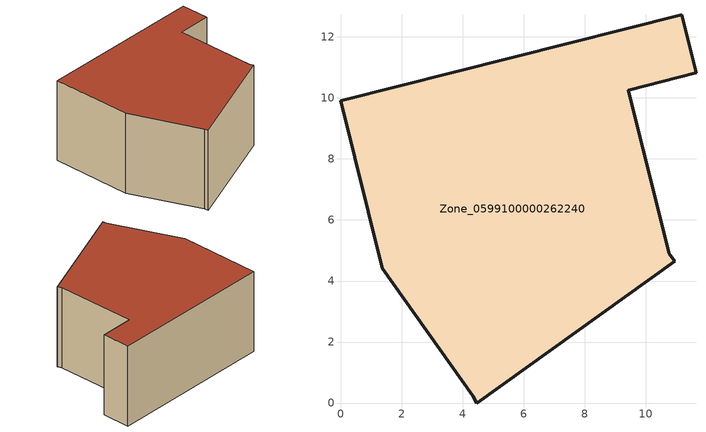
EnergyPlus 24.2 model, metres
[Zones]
Zone_0599100000262240
 floor ground (C_G): 11.18,12.72 11.65,10.82 9.43,10.26 10.78,4.89 10.96,4.65 4.47,0 4.33,0.24 1.36,4.41 0,9.91 z0
 wall outside (C_F): 11.65,10.82 11.18,12.72 0,9.91 1.36,4.41 4.33,0.24 4.47,0 10.96,4.65 10.78,4.89 9.43,10.26 11.65,10.82 z0:5.76
 roof outside (C_R): 11.18,12.72 0,9.91 1.36,4.41 4.33,0.24 4.47,0 10.96,4.65 10.78,4.89 9.43,10.26 11.65,10.82 z5.76
[BUILDING]
Pand.0599100000262240: North Axis=0; Terrain=City; Loads Convergence Tolerance Value=0.04; Temperature Convergence Tolerance Value=0.4; Solar Distribution=FullExterior; Maximum Number of Warmup Days=25; Minimum Number of Warmup Days=1
[Site:Location]
Rotterdam.The.Hague.AP_ZH_NLD Design_Conditions: Latitude=51.96; Longitude=4.45; Time Zone=1; Elevation=-4.5
[SITE:GROUNDTEMPERATURE:BUILDINGSURFACE]
18, 18, 18, 18, 18, 18, 18, 18, 18, 18, 18, 18
[MATERIAL] Thermal Absorptance=0.9; Solar Absorptance=0.7; Visible Absorptance=0.7
Name | Roughness | Thickness | Conductivity | Density | Specific Heat
G.TC.1975-1991 | MediumSmooth | 0.15 | 0.288461 | 540 | 1210
F.TC.1975-1991 | Rough | 0.3 | 0.230769 | 1920 | 840
R.TC.1975-1991 | MediumRough | 0.2 | 0.153846 | 1500 | 1000
[CONSTRUCTION]
C_G: G.TC.1975-1991
C_F: F.TC.1975-1991
C_R: R.TC.1975-1991
[ZONE]
Zone_0599100000262240: Type=1; Multiplier=1; Ceiling Height=Autocalculate; Volume=Autocalculate; Floor Area=autocalculate; Part of Total Floor Area=Yes
[ZONEINFILTRATION:DESIGNFLOWRATE]
Infil_Zone_0599100000262240: Zone or ZoneList or Space or SpaceList=Zone_0599100000262240; Schedule=AlwaysOn; Design Flow Rate Calculation Method=Flow/Area; Flow Rate per Floor Area=0.003; Constant Term Coefficient=1; Temperature Term Coefficient=0; Velocity Term Coefficient=0; Velocity Squared Term Coefficient=0
[HVACTEMPLATE:ZONE:IDEALLOADSAIRSYSTEM]
Zone_0599100000262240: Maximum Heating Supply Air Temperature=50; Minimum Cooling Supply Air Temperature=13; Maximum Heating Supply Air Humidity Ratio=0.0156; Minimum Cooling Supply Air Humidity Ratio=0.0077; Heating Limit=NoLimit; Cooling Limit=NoLimit; Dehumidification Control Type=ConstantSensibleHeatRatio; Cooling Sensible Heat Ratio=0.7; Dehumidification Setpoint=60; Humidification Control Type=None; Humidification Setpoint=30; Outdoor Air Method=None; Outdoor Air Flow Rate per Person=0.00944; Outdoor Air Flow Rate per Zone Floor Area=0; Outdoor Air Flow Rate per Zone=0; Demand Controlled Ventilation Type=None; Outdoor Air Economizer Type=NoEconomizer; Heat Recovery Type=None; Sensible Heat Recovery Effectiveness=0.7; Latent Heat Recovery Effectiveness=0.65
[ZONECONTROL:THERMOSTAT]
ThermostatControl_Zone_0599100000262240: Zone or ZoneList=Zone_0599100000262240; Control Type Schedule=DualSetpointControlType; Control 1=Thermostat_Zone_0599100000262240; Temperature Difference Between Cutout And Setpoint=0
[THERMOSTATSETPOINT:DUALSETPOINT]
Thermostat_Zone_0599100000262240: Heating Setpoint Temperature Schedule=HeatingSetpoint_Zone_0599100000262240; Cooling Setpoint Temperature Schedule=CoolingSetpoint_Zone_0599100000262240
[SCHEDULE:COMPACT]
HeatingSetpoint_Zone_0599100000262240: Through: 12/31, For: AllDays, Until: 24:00, 21
CoolingSetpoint_Zone_0599100000262240: Through: 12/31, For: AllDays, Until: 24:00, 24
DualSetpointControlType: Through: 12/31, For: AllDays, Until: 24:00, 4
AlwaysOn: Through: 12/31, For: AllDays, Until: 24:00, 1
